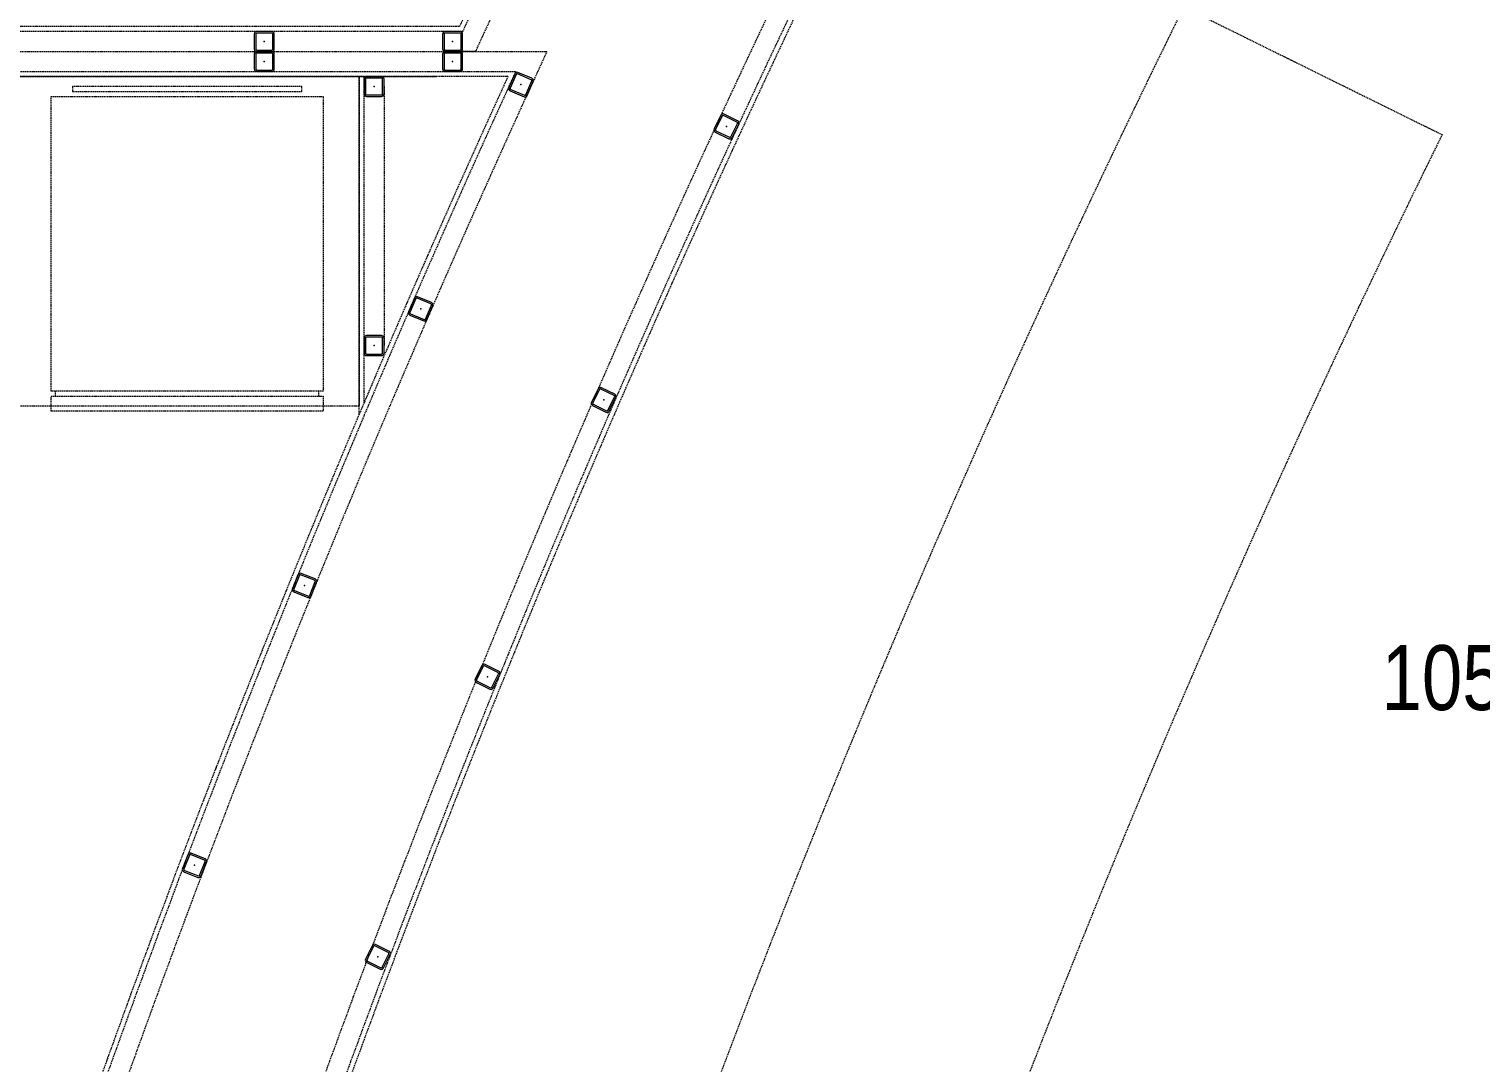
# Model space of a CAD drawing. Extents: x -1457 to 23780, y -2071 to 4205.
# Drawn here: x 1716.4 to 2007.2, y 522.5 to 729.5 of the extents above; entities that cross this region are included whole.
import ezdxf
from ezdxf.enums import TextEntityAlignment as Align

# ---------------------------------------------------------------- set-up
doc = ezdxf.new("R2010")
doc.units = 0
doc.header["$MEASUREMENT"] = 0
doc.linetypes.add('HIDDEN', pattern=[0.375, 0.25, -0.125])
doc.layers.get('0').update_dxf_attribs({"color": 9, "lineweight": 9})
for name, color, linetype, lineweight in [('-M-HV-MNF-KOD', 241, 'Continuous', 9), ('-M-HV-MNF-OLCU', 241, 'Continuous', 9), ('-M-HVAC-S-MNFTXT', 61, 'Continuous', 9), ('M-TEFRIS2-015', 129, 'Continuous', 9)]:
    doc.layers.add(name, color=color, linetype=linetype, lineweight=lineweight)
doc.layers.add('-M-HV-MNF-TIP', color=168, linetype='Continuous', lineweight=9, plot=False)
doc.styles.add('Arial', font='arial.ttf', dxfattribs={"height": 2.5})
doc.styles.add('DEBI-BLOCK', font='arial.ttf', dxfattribs={"width": 0.8})

# ---------------------------------------------------------------- blocks, each defined once
blk = doc.blocks.new('Prf-40x40')
for points in [[(1.5, -2), (-1.5, -2, -0.414214), (-2, -1.5), (-2, 1.5, -0.414214), (-1.5, 2), (1.5, 2, -0.414214), (2, 1.5), (2, -1.5, -0.414214)], [(1.5, -1.7), (-1.5, -1.7, -0.414214), (-1.7, -1.5), (-1.7, 1.5, -0.414214), (-1.5, 1.7), (1.5, 1.7, -0.414214), (1.7, 1.5), (1.7, -1.5, -0.414214)]]:
    blk.add_lwpolyline(points, format="xyb", close=True)
blk.add_point((0, 0))
blk = doc.blocks.new('DEBI110')
at = {"layer": '-M-HV-MNF-KOD', "style": 'Arial', "width": 0.8, "flags": 9}
blk.add_attdef('ID', text='', height=0.3, dxfattribs=at).set_placement((0, 0), align=Align.MIDDLE)
at = {"layer": '-M-HV-MNF-KOD', "color": 241, "style": 'Arial', "width": 0.8, "flags": 9}
blk.add_attdef('KOD', text='', height=1, dxfattribs=at).set_placement((-1.249, -2.817), align=Align.TOP_LEFT)
at = {"layer": '-M-HV-MNF-OLCU', "color": 241, "style": 'Arial', "width": 0.7, "flags": 8}
blk.add_attdef('OLCU', text='', height=1, dxfattribs=at).set_placement((0, -1.751), align=Align.TOP_CENTER)
at = {"layer": '-M-HV-MNF-OLCU', "color": 85, "style": 'Arial', "width": 0.7, "flags": 8}
blk.add_attdef('TEKRAR', text='', height=1, dxfattribs=at).set_placement((0, -2.911), align=Align.TOP_CENTER)
at = {"layer": '-M-HV-MNF-TIP', "style": 'DEBI-BLOCK', "width": 0.6, "flags": 8}
blk.add_attdef('GRUP', text='', height=0.5, dxfattribs=at).set_placement((0, 0.098), align=Align.BOTTOM_CENTER)
at = {"style": 'Arial', "width": 0.8, "flags": 8}
blk.add_attdef('DEBI', text='', height=1, dxfattribs=at).set_placement((-0.4, -0.3), align=Align.TOP_RIGHT)
blk.add_attdef('DUM', text='', height=1, dxfattribs=at).set_placement((0, -0.3), align=Align.TOP_CENTER)
at = {"style": 'Arial', "width": 0.7, "flags": 8}
blk.add_attdef('TIP', text='', height=1, dxfattribs=at).set_placement((0.5, -0.3), align=Align.TOP_LEFT)

msp = doc.modelspace()

# ---------------------------------------------------------------- linework, layer by layer
at = {"layer": 'M-TEFRIS2-015', "linetype": 'HIDDEN', "lineweight": 0}
for p, q in [((1527.5, 720), (1782.5, 720)), ((1782.5, 720), (1782.5, 654)), ((1721.66, 656), (1721.66, 657)), ((1774.44, 656), (1774.44, 657)), ((1782.5, 654), (1527.5, 654))]:
    msp.add_line(p, q, dxfattribs=at)
for points in [[(1719.56, 328.25, -0.047611), (1885.58, 764.59), (1831.78, 791.16, 0.006731), (1802.6, 730), (1517.5, 730), (1517.5, 591), (1527.5, 591), (1527.5, 720), (1798.01, 720)], [(1718.52, 328.25, -0.047537), (1884.24, 764.14), (1832.24, 789.82, 0.006696), (1803.24, 729), (1518.5, 729), (1518.5, 592), (1526.5, 592), (1526.5, 721), (1799.57, 721)], [(1714.37, 328.25, -0.047242), (1878.89, 762.32), (1834.06, 784.46, 0.006552), (1805.8, 725), (1799.57, 725)], [(1522.5, 595.5), (1522.5, 725), (1820.11, 725, 0.040563), (1680.61, 345, 0.040466)], [(1675.42, 345, -0.03992), (1812.31, 720), (1798.01, 720)], [(1799.57, 721), (1813.87, 721, 0.040048), (1676.46, 345, 0.039841)]]:
    msp.add_lwpolyline(points, format="xyb", dxfattribs=at)
for points in [[(1885.58, 764.59), (1999.45, 708.36)], [(1782.5, 652.35), (1782.5, 720)], [(1783.5, 654.71), (1783.5, 720)], [(1787.5, 718), (1787.5, 666.13)]]:
    msp.add_lwpolyline(points, dxfattribs=at)
msp.add_lwpolyline([(1527.5, 347), (1675.98, 347, -0.039712), (1812.31, 720), (1527.5, 720), (1527.5, 591), (1517.5, 591), (1517.5, 501), (1527.5, 501)], format="xyb", close=True, dxfattribs=at)
for points in [[(1775.3, 657), (1720.8, 657), (1720.8, 716), (1775.3, 716)], [(1725.1, 717), (1771, 717), (1771, 718), (1725.1, 718)], [(1775.3, 653), (1720.8, 653), (1720.8, 656), (1775.3, 656)]]:
    msp.add_lwpolyline(points, close=True, dxfattribs=at)
for radius, end in [(2387.73, 164.19582), (2330, 163.79361)]:
    msp.add_arc((4088.57, -323.37), radius, 153.71717, end, dxfattribs=at)

# ---------------------------------------------------------------- block references
at = {"layer": '-M-HVAC-S-MNFTXT', "xscale": 13, "yscale": 13, "zscale": 13}
msp.add_blockref('DEBI110', (2024.84, 610.05), dxfattribs=at).add_auto_attribs({'DEBI': '1050', 'TIP': 'SWD', 'OLCU': '250', 'GRUP': 'GA1', 'DUM': '-'})
at = {"layer": 'M-TEFRIS2-015', "linetype": 'HIDDEN', "lineweight": 0, "xscale": -1}
for p, rotation in [((1763.5, 727), 90), ((1801.24, 727), 90), ((1763.5, 723), 90), ((1801.24, 723), 90), ((1785.5, 718), 90), ((1814.93, 718.38), 67.15881664946852), ((1856.09, 710.01), 63.71716759113649), ((1794.84, 673.48), 67.15881664946852), ((1785.5, 666.13), 90), ((1831.5, 655.24), 63.71716759113649), ((1771.57, 618.11), 68.53420236421282), ((1808.22, 599.81), 63.71716759113649), ((1749.53, 562.07), 68.53420236421282), ((1786.26, 543.74), 63.71716759113649)]:
    msp.add_blockref('Prf-40x40', p, dxfattribs=dict(at, rotation=rotation))

doc.saveas('drawing.dxf')
